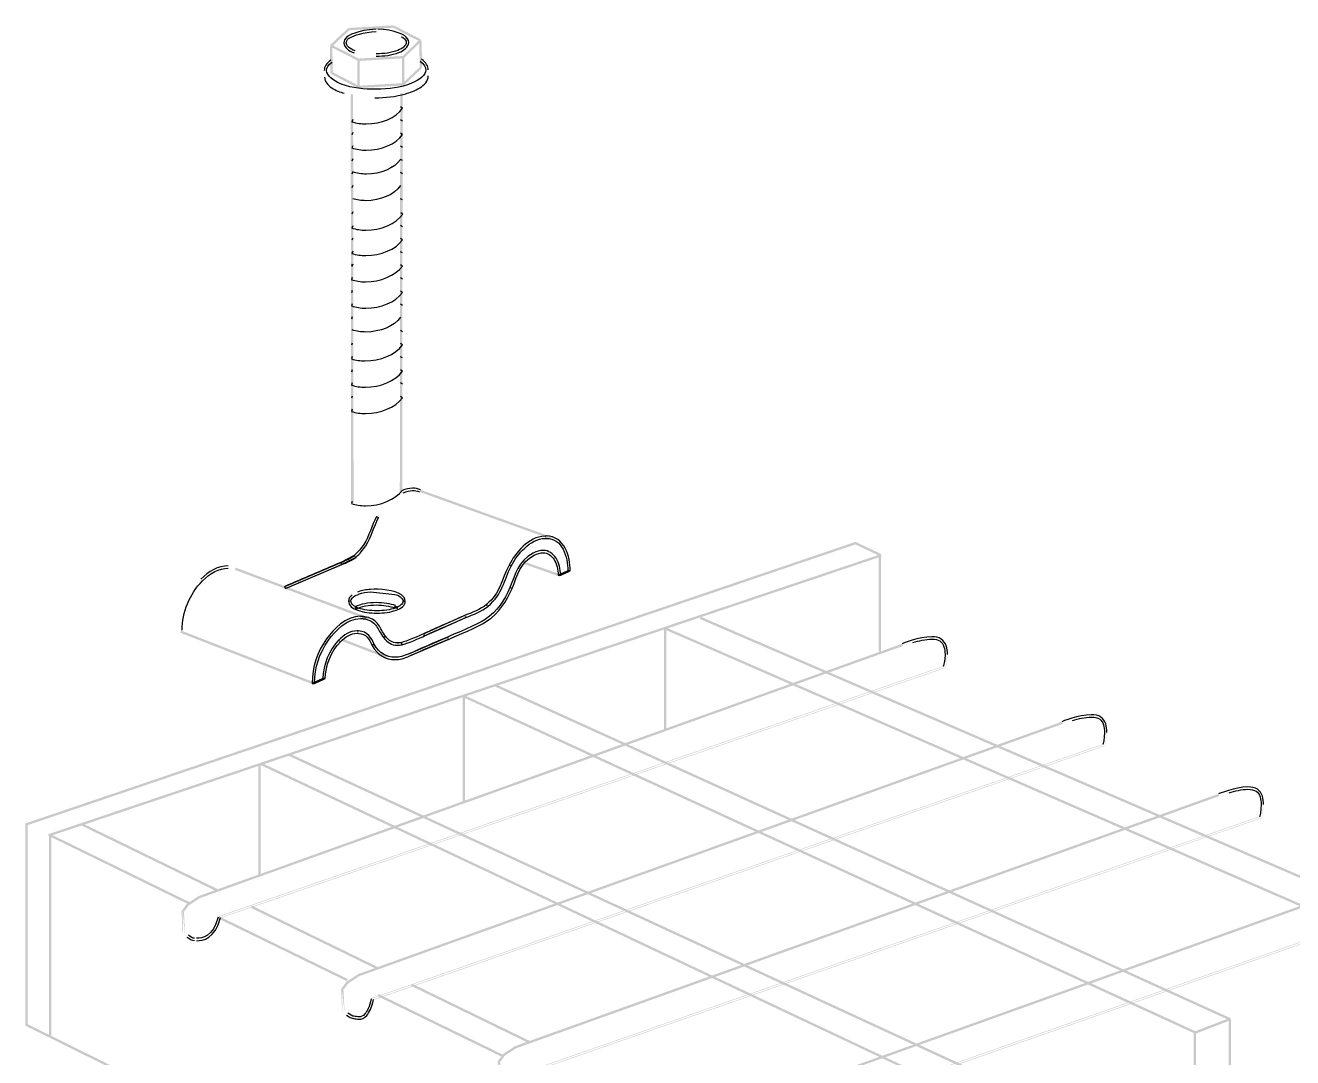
# Model space of a CAD drawing. Header units: millimetres. Extents: x 562 to 11403, y -8308 to -3911.
# Drawn here: x 4378.7 to 4734.7, y -8045 to -7754.9 of the extents above; entities that cross this region are included whole.
import ezdxf

# ---------------------------------------------------------------- set-up
doc = ezdxf.new("R2010")
doc.units = ezdxf.units.MM
doc.layers.add('3', color=3, linetype='Continuous')

msp = doc.modelspace()

# ---------------------------------------------------------------- hatches: boundary and pattern name
at = {"layer": '3'}
h = msp.add_hatch(color=256, dxfattribs=at)
edge = h.paths.add_edge_path()
edge.add_arc((4472.87, -7927.88), 6.28, 76.2967, 90.0025)
edge.add_line((4472.87, -7921.59), (4474.36, -7921.77))
h.paths.add_polyline_path([(4479.39, -7926.94), (4479.66, -7926.74), (4479.38, -7926.93)])
h.paths.add_polyline_path([(4484.55, -7928.91), (4484.5, -7928.58), (4484.53, -7928.91)])
h.paths.add_polyline_path([(4490.86, -7926.42), (4490.71, -7926.13), (4490.84, -7926.43)])
edge = h.paths.add_edge_path()
edge.add_arc((5353.33, -9870.05), 2126.4, 113.75723, 113.92914)
edge.add_line((4490.84, -7926.43), (4496.68, -7923.85))
edge = h.paths.add_edge_path()
edge.add_arc((-817.71, 4084.89), 13132.11, 293.871468, 293.899329)
edge.add_line((4502.52, -7921.26), (4496.68, -7923.85))
h.paths.add_polyline_path([(4502.52, -7921.26), (4502.39, -7920.96), (4502.51, -7921.26)])
h.paths.add_polyline_path([(4508.68, -7918.14), (4508.69, -7918.14)])
h.paths.add_polyline_path([(4515.23, -7906.85), (4515.23, -7906.84)])
h.paths.add_polyline_path([(4524.76, -7899.03), (4525.06, -7899.03)])
h.paths.add_polyline_path([(4531.11, -7908.17), (4531.78, -7908.17)])
h.paths.add_polyline_path([(4525.06, -7898.36), (4524.72, -7898.37)])
h.paths.add_polyline_path([(4514.63, -7906.55), (4514.93, -7906.7), (4514.63, -7906.54)])
h.paths.add_polyline_path([(4508.25, -7917.63), (4508.47, -7917.88), (4508.26, -7917.63)])
h.paths.add_polyline_path([(4502.26, -7920.65), (4502.25, -7920.66)])
edge = h.paths.add_edge_path()
edge.add_arc((5043.36, -9150.48), 1343.6, 113.74924, 114.02155)
edge.add_line((4496.41, -7923.24), (4502.25, -7920.66))
edge = h.paths.add_edge_path()
edge.add_arc((5119.14, -9342.8), 1550.14, 113.68593, 113.9218)
edge.add_line((4490.57, -7925.82), (4496.41, -7923.24))
h.paths.add_polyline_path([(4490.57, -7925.82), (4490.56, -7925.83)])
h.paths.add_polyline_path([(4484.46, -7928.26), (4484.44, -7928.26)])
edge = h.paths.add_edge_path()
edge.add_arc((4483.19, -7921.12), 7.24, 270.2892, 279.9682)
edge.add_line((4484.44, -7928.26), (4483.23, -7928.37))
h.paths.add_polyline_path([(4479.93, -7926.55), (4479.92, -7926.53)])
edge = h.paths.add_edge_path()
edge.add_arc((4472.88, -7927.9), 6.96, 76.3938, 90.0926)
edge.add_line((4472.87, -7920.94), (4474.52, -7921.13))
h.paths.add_polyline_path([(4459.32, -7939.77), (4459.99, -7939.77)])
for points in [[(4378.72, -7979.14), (4378.72, -8035.97), (4544.1, -8117.97), (4544.4, -8117.38), (4379.39, -8035.55), (4379.39, -7979.61), (4611.9, -7900.73), (4618.42, -7903.83), (4618.42, -7930.91), (4619.08, -7930.91), (4619.08, -7903.41), (4611.94, -7900.02)], [(4386.02, -8038.97), (4386.02, -7982.58), (4619.27, -7904.1), (4619.06, -7903.48), (4385.36, -7982.1), (4385.36, -8038.97)]]:
    msp.add_hatch(color=256, dxfattribs=at).paths.add_polyline_path(points)
h = msp.add_hatch(color=256, dxfattribs=at)
h.paths.add_polyline_path([(4514.87, -7912.85), (4515.18, -7912.97), (4514.87, -7912.84)])
h.paths.add_polyline_path([(4497.28, -7926.81), (4497.42, -7927.11), (4497.29, -7926.8)])
edge = h.paths.add_edge_path()
edge.add_arc((4651.68, -8298.3), 402.3, 112.5665, 114.2449)
edge.add_line((4486.48, -7931.48), (4497.29, -7926.8))
h.paths.add_polyline_path([(4476.71, -7928.78), (4476.43, -7928.95), (4476.73, -7928.81)])
h.paths.add_polyline_path([(4472.35, -7925.06), (4471.97, -7925.05)])
h.paths.add_polyline_path([(4466.76, -7927.6), (4466.74, -7927.62)])
h.paths.add_polyline_path([(4462.31, -7938.42), (4462.98, -7938.42)])
h.paths.add_polyline_path([(4467.23, -7928.07), (4466.99, -7927.85), (4467.22, -7928.09)])
h.paths.add_polyline_path([(4471.97, -7925.71), (4472.31, -7925.72)])
h.paths.add_polyline_path([(4476.12, -7929.09), (4476.13, -7929.1), (4476.14, -7929.12)])
edge = h.paths.add_edge_path()
edge.add_arc((4656.97, -8310.5), 414.94, 112.5947, 114.2185)
edge.add_line((4486.75, -7932.08), (4497.54, -7927.41))
h.paths.add_polyline_path([(4497.54, -7927.41), (4497.56, -7927.41)])
h.paths.add_polyline_path([(4515.49, -7913.1), (4515.49, -7913.09)])
h.paths.add_polyline_path([(4528.38, -7909.4), (4529.05, -7909.4)])
h = msp.add_hatch(color=256, dxfattribs=at)
h.paths.add_polyline_path([(4422.95, -8003.89), (4422.61, -8003.91), (4422.89, -8009.99), (4422.98, -8010.08)], flags=0)
h.paths.add_polyline_path([(4422.98, -8010.08, 0.025695), (4424.11, -8011.05)], flags=0)
h.paths.add_polyline_path([(4426.23, -8012.07), (4426.84, -8012.08)], flags=0)
h.paths.add_polyline_path([(4433.52, -8005.6), (4433.19, -8005.51), (4433.3, -8005.83), (4637.2, -7935.43), (4637.24, -7935.27)], flags=0)
h.paths.add_polyline_path([(4637.24, -7935.27, 0.062861), (4637.75, -7931.64)], flags=0)
h.paths.add_polyline_path([(4625.04, -7928.65), (4625.18, -7928.95), (4625.06, -7928.64), (4427.44, -7999.54), (4424.08, -8001.75), (4422.68, -8003.7), (4422.61, -8003.79), (4422.61, -8003.91), (4422.95, -8003.89), (4423.22, -8004.08), (4424.55, -8002.24), (4427.74, -8000.13), (4625.29, -7929.26), (4625.3, -7929.26)], flags=0)
h.paths.add_polyline_path([(4628.07, -7928.3, 0.022119), (4625.3, -7929.26)], flags=0)
h.paths.add_polyline_path([(4636.6, -7935.08), (4636.92, -7935.17), (4636.81, -7934.86), (4432.91, -8005.26), (4432.87, -8005.44)], flags=0)
h.paths.add_polyline_path([(4426.84, -8011.41), (4426.23, -8011.4)], flags=0)
h.paths.add_polyline_path([(4423.46, -8009.61, 0.025615), (4424.52, -8010.53)], flags=0)
h.paths.add_polyline_path([(4423.46, -8009.61), (4423.22, -8009.84), (4423.55, -8009.83), (4423.28, -8003.88), (4422.95, -8003.89), (4423.22, -8004.08), (4422.95, -8003.89)], flags=0)
h = msp.add_hatch(color=256, dxfattribs=at)
h.paths.add_polyline_path([(4467.76, -8025.81), (4467.43, -8025.82), (4467.71, -8031.9), (4467.8, -8031.99)], flags=0)
h.paths.add_polyline_path([(4467.8, -8031.99, 0.024966), (4468.92, -8032.97)], flags=0)
h.paths.add_polyline_path([(4476.56, -8028.59), (4476.24, -8028.51), (4476.35, -8028.83), (4682.01, -7957.34), (4682.06, -7957.18)], flags=0)
h.paths.add_polyline_path([(4682.06, -7957.18, 0.062088), (4682.56, -7953.55)], flags=0)
h.paths.add_polyline_path([(4669.86, -7950.56), (4669.99, -7950.87), (4669.88, -7950.56), (4472.26, -8021.45), (4468.89, -8023.67), (4467.49, -8025.61), (4467.42, -8025.71), (4467.43, -8025.82), (4467.76, -8025.81), (4468.04, -8026), (4469.37, -8024.15), (4472.56, -8022.04), (4670.1, -7951.18), (4670.12, -7951.17)], flags=0)
h.paths.add_polyline_path([(4672.89, -7950.21, 0.020921), (4670.12, -7951.17)], flags=0)
h.paths.add_polyline_path([(4681.42, -7957), (4681.74, -7957.09), (4681.63, -7956.78), (4475.95, -8028.26), (4475.91, -8028.43)], flags=0)
h.paths.add_polyline_path([(4468.28, -8031.53, 0.026425), (4469.34, -8032.44)], flags=0)
h.paths.add_polyline_path([(4468.28, -8031.53), (4468.04, -8031.76), (4468.37, -8031.74), (4468.1, -8025.79), (4467.76, -8025.81), (4468.04, -8026), (4467.76, -8025.81)], flags=0)
h = msp.add_hatch(color=256, dxfattribs=at)
h.paths.add_polyline_path([(4511.76, -8046.1), (4511.43, -8046.11), (4511.71, -8052.19), (4511.8, -8052.28)], flags=0)
h.paths.add_polyline_path([(4511.8, -8052.28, 0.027911), (4512.92, -8053.26)], flags=0)
h.paths.add_polyline_path([(4516.53, -8054.4, 0.193708), (4519.25, -8053.36)], flags=0)
h.paths.add_polyline_path([(4521.58, -8048.68), (4521.26, -8048.6), (4521.37, -8048.91), (4726.01, -7977.63), (4726.06, -7977.47)], flags=0)
h.paths.add_polyline_path([(4726.06, -7977.47, 0.062861), (4726.56, -7973.85)], flags=0)
h.paths.add_polyline_path([(4713.86, -7970.85), (4713.99, -7971.15), (4713.87, -7970.84), (4516.25, -8041.74), (4512.89, -8043.96), (4511.49, -8045.9), (4511.42, -8046), (4511.43, -8046.11), (4511.76, -8046.1), (4512.03, -8046.29), (4513.36, -8044.44), (4516.56, -8042.34), (4714.1, -7971.46), (4714.11, -7971.46)], flags=0)
h.paths.add_polyline_path([(4716.88, -7970.5, 0.021216), (4714.11, -7971.46)], flags=0)
h.paths.add_polyline_path([(4725.42, -7977.29), (4725.74, -7977.38), (4725.63, -7977.07), (4520.97, -8048.35), (4520.93, -8048.52)], flags=0)
h.paths.add_polyline_path([(4512.27, -8051.82, 0.024194), (4513.33, -8052.73)], flags=0)
h.paths.add_polyline_path([(4512.27, -8051.82), (4512.04, -8052.05), (4512.37, -8052.03), (4512.1, -8046.08), (4511.76, -8046.1), (4512.03, -8046.29), (4511.76, -8046.1)], flags=0)
h = msp.add_hatch(color=256, dxfattribs=at)
h.paths.add_polyline_path([(4559.86, -8068.55), (4559.52, -8068.57), (4559.8, -8074.65), (4559.89, -8074.74)], flags=0)
h.paths.add_polyline_path([(4559.89, -8074.74, 0.02424), (4561.02, -8075.71)], flags=0)
h.paths.add_polyline_path([(4568.52, -8072.08), (4568.19, -8072), (4568.31, -8072.32), (4774.11, -8000.09), (4774.16, -7999.92)], flags=0)
h.paths.add_polyline_path([(4774.16, -7999.92, 0.062339), (4774.66, -7996.3)], flags=0)
h.paths.add_polyline_path([(4761.96, -7993.3), (4762.09, -7993.61), (4761.97, -7993.3), (4564.35, -8064.2), (4560.99, -8066.41), (4559.59, -8068.35), (4559.52, -8068.45), (4559.52, -8068.57), (4559.86, -8068.55), (4560.13, -8068.74), (4561.46, -8066.9), (4564.65, -8064.79), (4762.2, -7993.92), (4762.21, -7993.92)], flags=0)
h.paths.add_polyline_path([(4764.98, -7992.95, 0.02151), (4762.21, -7993.92)], flags=0)
h.paths.add_polyline_path([(4773.51, -7999.74), (4773.83, -7999.83), (4773.72, -7999.52), (4567.91, -8071.75), (4567.87, -8071.93)], flags=0)
h.paths.add_polyline_path([(4560.37, -8074.27, 0.026425), (4561.43, -8075.19)], flags=0)
h.paths.add_polyline_path([(4560.37, -8074.27), (4560.13, -8074.5), (4560.47, -8074.49), (4560.19, -8068.54), (4559.86, -8068.55), (4560.13, -8068.74), (4559.86, -8068.55)], flags=0)

# ---------------------------------------------------------------- linework, layer by layer
for p, q in [((4484.66, -7778.13), (4484.09, -7777.77)), ((4470.7, -7781.33), (4470.48, -7781.95)), ((4484.66, -7781.81), (4484.09, -7781.47)), ((4470.7, -7785.01), (4470.48, -7785.64)), ((4484.66, -7785.5), (4484.09, -7785.15)), ((4470.7, -7788.7), (4470.48, -7789.33)), ((4484.66, -7789.19), (4484.09, -7788.84)), ((4470.7, -7792.39), (4470.48, -7793.02)), ((4484.66, -7792.88), (4484.09, -7792.53)), ((4470.7, -7796.08), (4470.48, -7796.71)), ((4484.66, -7796.57), (4484.09, -7796.22)), ((4470.7, -7799.89), (4470.48, -7800.52)), ((4484.66, -7803.95), (4484.09, -7803.6)), ((4470.7, -7807.27), (4470.48, -7807.9)), ((4484.78, -7807.89), (4484.22, -7807.53)), ((4470.7, -7811.21), (4470.48, -7811.83)), ((4484.66, -7811.45), (4484.1, -7811.09)), ((4470.7, -7814.65), (4470.48, -7815.28)), ((4484.66, -7815.14), (4484.1, -7814.79)), ((4470.7, -7818.34), (4470.48, -7818.96)), ((4484.66, -7818.83), (4484.1, -7818.47)), ((4484.65, -7818.84), (4484.1, -7818.47)), ((4470.57, -7822.02), (4470.36, -7822.65)), ((4470.7, -7822.02), (4470.48, -7822.65)), ((4484.65, -7822.53), (4484.1, -7822.15)), ((4470.57, -7825.71), (4470.36, -7826.34)), ((4484.65, -7826.21), (4484.1, -7825.84)), ((4470.57, -7829.41), (4470.36, -7830.04)), ((4484.65, -7829.9), (4484.1, -7829.54)), ((4470.57, -7833.09), (4470.36, -7833.72)), ((4484.65, -7833.59), (4484.1, -7833.22)), ((4470.57, -7836.78), (4470.36, -7837.41)), ((4484.65, -7840.96), (4484.1, -7840.61)), ((4470.57, -7844.16), (4470.36, -7844.78)), ((4484.65, -7844.65), (4484.1, -7844.29)), ((4470.57, -7847.97), (4470.37, -7848.61)), ((4484.65, -7848.34), (4484.1, -7847.98)), ((4470.57, -7851.66), (4470.36, -7852.29)), ((4484.65, -7852.03), (4484.1, -7851.67)), ((4470.57, -7855.35), (4470.36, -7855.98)), ((4484.65, -7855.72), (4484.1, -7855.36)), ((4470.57, -7859.04), (4470.36, -7859.67)), ((4484.65, -7859.54), (4484.1, -7859.17)), ((4470.57, -7862.73), (4470.36, -7863.36)), ((4470.57, -7888.65), (4470.36, -7889.28)), ((4475.72, -7914.04), (4482.55, -7914.76)), ((4470.18, -7916.65), (4469.51, -7916.65)), ((4484.79, -7916.65), (4485.45, -7916.65)), ((4485.45, -7916.65), (4484.79, -7916.65)), ((4471.3, -7918.33), (4471.62, -7918.92)), ((4482.52, -7918.57), (4482.75, -7917.94))]:
    msp.add_line(p, q, dxfattribs=at)
at = {"layer": '3', "flags": 128}
for points in [[(4477.37, -7892.89), (4477.96, -7893.2)], [(4467.35, -7905.78), (4467.37, -7905.77)], [(4467.61, -7906.39), (4467.48, -7906.08), (4467.6, -7906.39), (4467.61, -7906.39)], [(4471.11, -7903.86), (4471.33, -7904.11), (4471.14, -7903.84), (4471.11, -7903.86)], [(4471.53, -7904.38), (4471.54, -7904.37), (4471.55, -7904.36), (4471.53, -7904.38)], [(4451.84, -7913.15), (4451.58, -7912.54)]]:
    msp.add_lwpolyline(points, dxfattribs=at)
for points in [[(4525.06, -7898.36), (4524.72, -7898.37), (4525.06, -7898.36)], [(4524.76, -7899.03), (4525.06, -7899.03), (4524.76, -7899.03)], [(4514.63, -7906.55), (4514.93, -7906.7), (4514.63, -7906.54), (4514.63, -7906.55)], [(4515.23, -7906.85), (4515.23, -7906.84), (4515.23, -7906.85)], [(4528.38, -7909.4), (4529.05, -7909.4), (4528.38, -7909.4)], [(4531.11, -7908.17), (4531.78, -7908.17), (4531.11, -7908.17)], [(4514.87, -7912.85), (4515.18, -7912.97), (4514.87, -7912.84), (4514.87, -7912.85)], [(4515.49, -7913.1), (4515.49, -7913.09), (4515.49, -7913.1)], [(4508.25, -7917.63), (4508.47, -7917.88), (4508.26, -7917.63), (4508.25, -7917.63)], [(4502.26, -7920.65), (4502.25, -7920.66), (4502.26, -7920.65)], [(4502.52, -7921.26), (4502.39, -7920.96), (4502.51, -7921.26), (4502.52, -7921.26)], [(4508.68, -7918.14), (4508.69, -7918.14), (4508.68, -7918.14)], [(4466.76, -7927.6), (4466.74, -7927.62), (4466.76, -7927.6)], [(4467.23, -7928.07), (4466.99, -7927.85), (4467.22, -7928.09), (4467.23, -7928.07)], [(4472.35, -7925.06), (4471.97, -7925.05), (4472.35, -7925.06)], [(4471.97, -7925.71), (4472.31, -7925.72), (4471.97, -7925.71)], [(4479.39, -7926.94), (4479.66, -7926.74), (4479.38, -7926.93), (4479.39, -7926.94)], [(4479.93, -7926.55), (4479.92, -7926.53), (4479.93, -7926.55)], [(4484.46, -7928.26), (4484.44, -7928.26), (4484.46, -7928.26)], [(4490.57, -7925.82), (4490.56, -7925.83), (4490.57, -7925.82)], [(4490.86, -7926.42), (4490.71, -7926.13), (4490.84, -7926.43), (4490.86, -7926.42)], [(4497.28, -7926.81), (4497.42, -7927.11), (4497.29, -7926.8), (4497.28, -7926.81)], [(4497.54, -7927.41), (4497.56, -7927.41), (4497.54, -7927.41)], [(4476.12, -7929.09), (4476.13, -7929.1), (4476.14, -7929.12), (4476.12, -7929.09)], [(4476.71, -7928.78), (4476.43, -7928.95), (4476.73, -7928.81), (4476.71, -7928.78)], [(4484.55, -7928.91), (4484.5, -7928.58), (4484.53, -7928.91), (4484.55, -7928.91)], [(4462.31, -7938.42), (4462.98, -7938.42), (4462.31, -7938.42)], [(4459.32, -7939.77), (4459.99, -7939.77), (4459.32, -7939.77)]]:
    msp.add_lwpolyline(points, close=True, dxfattribs=at)
for points in [[(4467.35, -7905.78, 0.000306), (4451.58, -7912.54), (4467.35, -7905.78, 0.000306)], [(4467.61, -7906.39, 0.000133), (4451.84, -7913.15), (4467.61, -7906.39, 0.000133)], [(4467.37, -7905.77, 0.066904), (4471.14, -7903.84), (4467.37, -7905.77, 0.066904)], [(4467.6, -7906.39, 0.067687), (4471.53, -7904.38), (4467.6, -7906.39, 0.067687)]]:
    msp.add_lwpolyline(points, format="xyb", dxfattribs=at)
for points in [[(4474.52, -7921.13, 0.059844), (4472.87, -7920.94), (4474.52, -7921.13, 0.059844)], [(4502.25, -7920.66, 0.001188), (4496.41, -7923.24), (4502.25, -7920.66, 0.001188)], [(4496.68, -7923.85, 0.000122), (4502.52, -7921.26), (4496.68, -7923.85, 0.000122)], [(4474.36, -7921.77, 0.059874), (4472.87, -7921.59), (4474.36, -7921.77, 0.059874)], [(4496.41, -7923.24, 0.001029), (4490.57, -7925.82), (4496.41, -7923.24, 0.001029)], [(4496.68, -7923.85, 0.00075), (4490.84, -7926.43), (4496.68, -7923.85, 0.00075)], [(4483.23, -7928.37, 0.042258), (4484.44, -7928.26), (4483.23, -7928.37, 0.042258)], [(4497.29, -7926.8, 0.007324), (4486.48, -7931.48), (4497.29, -7926.8, 0.007324)], [(4497.54, -7927.41, 0.007085), (4486.75, -7932.08), (4497.54, -7927.41, 0.007085)]]:
    msp.add_lwpolyline(points, format="xyb", close=True, dxfattribs=at)
at = {"layer": '3'}
for points in [[(4477.28, -7755.98), (4472.11, -7756.1), (4469.2, -7757.98), (4469.17, -7758)], [(4470.02, -7758.28), (4471.03, -7757.78), (4473.54, -7756.73), (4477.3, -7756.64)], [(4485.17, -7757.75), (4485.14, -7757.73), (4482.3, -7755.97), (4477.76, -7755.97)], [(4469.12, -7758.03), (4468.5, -7758.6), (4468.19, -7759.2), (4468.19, -7759.79)], [(4468.19, -7759.79), (4468.23, -7761.13), (4469.6, -7762.02), (4471.08, -7762.64)], [(4471.34, -7762.03), (4469.9, -7761.46), (4468.82, -7760.57), (4468.86, -7759.79)], [(4468.86, -7759.79), (4468.86, -7759.43), (4469.04, -7759.01), (4469.57, -7758.52)], [(4469.53, -7758.55), (4469.53, -7758.55), (4469.69, -7758.45), (4470.02, -7758.28)], [(4485.74, -7759.67), (4485.77, -7760.43), (4484.73, -7761.37), (4483.38, -7761.91)], [(4483.63, -7762.52), (4485.06, -7761.92), (4486.37, -7760.97), (4486.41, -7759.67)], [(4484.34, -7758.06), (4484.66, -7758.21), (4484.82, -7758.31), (4484.82, -7758.31)], [(4484.8, -7758.3), (4485.51, -7758.81), (4485.74, -7759.27), (4485.74, -7759.67)], [(4486.41, -7759.67), (4486.41, -7758.99), (4486, -7758.34), (4485.19, -7757.76)], [(4483.39, -7761.9), (4481.45, -7762.62), (4479.51, -7762.86), (4477.29, -7762.86)], [(4477.29, -7763.53), (4479.56, -7763.53), (4481.59, -7763.27), (4483.62, -7762.52)], [(4491.91, -7767.37), (4491.91, -7766.37), (4491.31, -7765.36), (4490.04, -7764.41)], [(4464.55, -7764.65), (4463.29, -7765.6), (4462.69, -7766.59), (4462.69, -7767.58)], [(4467.49, -7771.37), (4465.13, -7770.42), (4463.32, -7768.96), (4463.36, -7767.58)], [(4463.36, -7767.58), (4463.36, -7766.87), (4463.78, -7766.06), (4464.95, -7765.18)], [(4491.24, -7767.37), (4491.27, -7768.79), (4489.49, -7770.26), (4487.23, -7771.13)], [(4489.64, -7764.94), (4490.82, -7765.82), (4491.24, -7766.64), (4491.24, -7767.37)], [(4462.8, -7769.47), (4462.81, -7770.72), (4463.7, -7771.68), (4464.78, -7772.41)], [(4477.3, -7772.82), (4473.83, -7772.82), (4470.65, -7772.58), (4467.48, -7771.37)], [(4487.23, -7771.13), (4484.05, -7772.45), (4480.88, -7772.82), (4477.3, -7772.82)], [(4489.5, -7772.45), (4490.8, -7771.66), (4491.91, -7770.57), (4491.92, -7769.1)], [(4464.78, -7772.41), (4465.87, -7773.14), (4467.2, -7773.66), (4468.26, -7773.96)], [(4476.92, -7775.21), (4479.8, -7775.21), (4482.69, -7774.96), (4485.59, -7774.09)], [(4485.59, -7774.09), (4486.66, -7773.77), (4488.2, -7773.24), (4489.5, -7772.45)], [(4474.51, -7782.57), (4478.58, -7782.56), (4482.88, -7780.93), (4484.66, -7778.13)], [(4470.48, -7781.95), (4471.73, -7782.37), (4473.1, -7782.57), (4474.51, -7782.57)], [(4474.5, -7789.95), (4478.58, -7789.94), (4482.88, -7788.31), (4484.66, -7785.5)], [(4470.48, -7789.33), (4471.73, -7789.75), (4473.1, -7789.94), (4474.5, -7789.95)], [(4484.09, -7792.53), (4482.54, -7795.04), (4478.41, -7796.67), (4474.51, -7796.66)], [(4474.51, -7796.66), (4473.17, -7796.66), (4471.86, -7796.48), (4470.7, -7796.08)], [(4484.09, -7799.91), (4482.52, -7802.44), (4478.31, -7804.15), (4474.37, -7804.14)], [(4474.37, -7804.14), (4473.08, -7804.14), (4471.82, -7803.97), (4470.7, -7803.58)], [(4474.38, -7812.43), (4478.51, -7812.42), (4482.89, -7810.71), (4484.78, -7807.89)], [(4470.48, -7811.83), (4471.69, -7812.24), (4473.02, -7812.43), (4474.38, -7812.43)], [(4474.4, -7819.56), (4478.51, -7819.55), (4482.86, -7817.88), (4484.66, -7815.14)], [(4470.48, -7818.96), (4471.7, -7819.38), (4473.04, -7819.56), (4474.4, -7819.56)], [(4474.28, -7826.94), (4478.39, -7826.93), (4482.77, -7825.25), (4484.65, -7822.53)], [(4470.36, -7826.34), (4471.57, -7826.75), (4472.91, -7826.94), (4474.28, -7826.94)], [(4474.38, -7834.34), (4478.47, -7834.33), (4482.78, -7832.7), (4484.65, -7829.9)], [(4470.36, -7833.72), (4471.6, -7834.14), (4472.98, -7834.34), (4474.38, -7834.34)], [(4484.1, -7836.91), (4482.45, -7839.43), (4478.29, -7841.06), (4474.38, -7841.05)], [(4474.38, -7841.05), (4473.04, -7841.05), (4471.73, -7840.86), (4470.57, -7840.47)], [(4474.19, -7849.15), (4478.33, -7849.14), (4482.76, -7847.5), (4484.65, -7844.65)], [(4470.37, -7848.61), (4471.55, -7848.97), (4472.86, -7849.15), (4474.19, -7849.15)], [(4474.26, -7856.57), (4478.38, -7856.57), (4482.77, -7854.86), (4484.65, -7852.03)], [(4470.36, -7855.98), (4471.57, -7856.39), (4472.9, -7856.57), (4474.26, -7856.57)], [(4474.28, -7863.95), (4478.4, -7863.94), (4482.77, -7862.27), (4484.65, -7859.54)], [(4470.36, -7863.36), (4471.57, -7863.77), (4472.91, -7863.95), (4474.28, -7863.95)], [(4474.28, -7889.88), (4478.4, -7889.87), (4482.77, -7888.2), (4484.65, -7885.47)], [(4487.48, -7884.94), (4486.54, -7884.94), (4485.63, -7885.18), (4484.62, -7885.61)], [(4484.88, -7886.22), (4485.84, -7885.81), (4486.66, -7885.6), (4487.48, -7885.6)], [(4489.71, -7885.36), (4488.93, -7885.08), (4488.2, -7884.94), (4487.48, -7884.94)], [(4487.48, -7885.6), (4488.11, -7885.6), (4488.76, -7885.73), (4489.48, -7885.98)], [(4470.36, -7889.28), (4471.57, -7889.69), (4472.91, -7889.88), (4474.28, -7889.88)], [(4477.37, -7892.89), (4475.98, -7895.53), (4475.36, -7898.34), (4473.78, -7900.73)], [(4474.35, -7901.1), (4476, -7898.57), (4476.62, -7895.73), (4477.96, -7893.2)], [(4524.72, -7898.37), (4519.91, -7898.65), (4516.4, -7903.06), (4514.63, -7906.55)], [(4515.23, -7906.84), (4516.94, -7903.44), (4520.38, -7899.25), (4524.76, -7899.03)], [(4530.37, -7901.79), (4529.35, -7899.85), (4527.62, -7898.36), (4525.06, -7898.36)], [(4525.06, -7899.03), (4527.34, -7899.03), (4528.81, -7900.29), (4529.77, -7902.1)], [(4473.78, -7900.73), (4473.05, -7901.83), (4472.2, -7902.91), (4471.11, -7903.86)], [(4471.55, -7904.36), (4472.7, -7903.35), (4473.59, -7902.22), (4474.35, -7901.1)], [(4521.36, -7903.21), (4517.11, -7905.38), (4516.34, -7909.21), (4514.87, -7912.85)], [(4524.14, -7902.42), (4523.29, -7902.42), (4522.36, -7902.67), (4521.36, -7903.21)], [(4521.67, -7903.79), (4522.6, -7903.29), (4523.42, -7903.08), (4524.14, -7903.08)], [(4527.82, -7904.63), (4527.01, -7903.32), (4525.75, -7902.42), (4524.14, -7902.42)], [(4524.14, -7903.08), (4525.48, -7903.09), (4526.51, -7903.81), (4527.25, -7904.98)], [(4529.77, -7902.1), (4530.73, -7903.9), (4531.11, -7906.22), (4531.11, -7908.17)], [(4531.78, -7908.17), (4531.78, -7906.14), (4531.39, -7903.73), (4530.37, -7901.79)], [(4435.66, -7906.73), (4432.99, -7906.74), (4430.21, -7908.25), (4427.99, -7910.52)], [(4514.63, -7906.54), (4512.36, -7910.82), (4512.26, -7914.28), (4508.25, -7917.63)], [(4508.69, -7918.14), (4512.88, -7914.61), (4513.03, -7910.94), (4515.23, -7906.85)], [(4515.49, -7913.09), (4517, -7909.35), (4517.72, -7905.81), (4521.67, -7903.79)], [(4527.25, -7904.98), (4527.99, -7906.14), (4528.38, -7907.75), (4528.38, -7909.4)], [(4529.05, -7909.4), (4529.05, -7907.65), (4528.64, -7905.93), (4527.82, -7904.63)], [(4428.47, -7910.99), (4430.6, -7908.79), (4433.25, -7907.39), (4435.66, -7907.4)], [(4422.73, -7924.85), (4422.72, -7919.9), (4424.91, -7914.51), (4428.47, -7910.99)], [(4475.65, -7913.38), (4474.53, -7913.5), (4473.25, -7913.62), (4472.07, -7914.14)], [(4472.34, -7914.75), (4473.39, -7914.28), (4474.6, -7914.16), (4475.72, -7914.04)], [(4484.4, -7914.91), (4482.44, -7913.63), (4478.21, -7913.14), (4475.65, -7913.38)], [(4514.87, -7912.84), (4513.27, -7916.49), (4511.32, -7919.5), (4507.91, -7921.79)], [(4508.29, -7922.34), (4511.83, -7919.96), (4513.86, -7916.81), (4515.49, -7913.1)], [(4470.54, -7914.92), (4470.01, -7915.31), (4469.51, -7915.89), (4469.51, -7916.65)], [(4469.51, -7916.65), (4469.53, -7917.91), (4470.65, -7918.73), (4472.12, -7919.25)], [(4472.35, -7918.63), (4470.95, -7918.13), (4470.16, -7917.43), (4470.18, -7916.65)], [(4470.18, -7916.65), (4470.18, -7916.19), (4470.49, -7915.79), (4470.95, -7915.45)], [(4470.95, -7915.45), (4471.4, -7915.11), (4471.96, -7914.87), (4472.31, -7914.76)], [(4477.32, -7917.09), (4475.14, -7917.09), (4472.93, -7917.46), (4471.3, -7918.33)], [(4482.75, -7917.94), (4481.28, -7917.4), (4479.31, -7917.09), (4477.32, -7917.09)], [(4482.55, -7914.76), (4482.95, -7914.88), (4483.55, -7915.11), (4484.01, -7915.45)], [(4484.79, -7916.65), (4484.8, -7917.43), (4484.02, -7918.13), (4482.62, -7918.63)], [(4482.85, -7919.25), (4484.31, -7918.73), (4485.44, -7917.91), (4485.45, -7916.65)], [(4484.01, -7915.45), (4484.48, -7915.79), (4484.79, -7916.2), (4484.79, -7916.65)], [(4485.45, -7916.65), (4485.45, -7915.89), (4484.95, -7915.31), (4484.4, -7914.91)], [(4508.26, -7917.63), (4506.45, -7919.06), (4504.38, -7919.79), (4502.26, -7920.65)], [(4472.87, -7920.94), (4468.71, -7920.95), (4465.26, -7924.53), (4463.36, -7927.29)], [(4471.62, -7918.92), (4473.09, -7918.12), (4475.22, -7917.75), (4477.32, -7917.75)], [(4472.12, -7919.25), (4473.61, -7919.77), (4475.54, -7920.03), (4477.48, -7920.03)], [(4477.48, -7919.37), (4475.6, -7919.37), (4473.72, -7919.12), (4472.35, -7918.63)], [(4477.93, -7923.35), (4477.27, -7922.38), (4476.32, -7921.57), (4474.52, -7921.13)], [(4477.32, -7917.75), (4479.24, -7917.75), (4481.15, -7918.06), (4482.52, -7918.57)], [(4482.62, -7918.63), (4481.24, -7919.12), (4479.36, -7919.37), (4477.48, -7919.37)], [(4477.48, -7920.03), (4479.42, -7920.03), (4481.36, -7919.77), (4482.85, -7919.25)], [(4502.51, -7921.26), (4504.61, -7920.41), (4506.76, -7919.66), (4508.68, -7918.14)], [(4463.9, -7927.67), (4465.74, -7924.98), (4469.13, -7921.58), (4472.87, -7921.59)], [(4474.36, -7921.77), (4476.03, -7922.19), (4476.77, -7922.86), (4477.37, -7923.73)], [(4477.37, -7923.73), (4477.98, -7924.6), (4478.43, -7925.73), (4479.39, -7926.94)], [(4479.92, -7926.53), (4479.02, -7925.41), (4478.59, -7924.32), (4477.93, -7923.35)], [(4507.91, -7921.79), (4505.87, -7923.22), (4499.4, -7925.82), (4497.28, -7926.81)], [(4497.56, -7927.41), (4499.66, -7926.43), (4506.11, -7923.86), (4508.29, -7922.34)], [(4463.36, -7927.29), (4460.59, -7931.15), (4459.32, -7935.04), (4459.32, -7939.77)], [(4459.99, -7939.77), (4460, -7935.16), (4461.21, -7931.44), (4463.9, -7927.67)], [(4466.74, -7927.62), (4464.07, -7930.39), (4462.31, -7934.63), (4462.31, -7938.42)], [(4462.98, -7938.42), (4462.97, -7934.84), (4464.68, -7930.71), (4467.23, -7928.07)], [(4471.97, -7925.05), (4469.7, -7925.04), (4468.29, -7926.2), (4466.76, -7927.6)], [(4467.22, -7928.09), (4468.75, -7926.69), (4469.95, -7925.71), (4471.97, -7925.71)], [(4472.31, -7925.72), (4473.48, -7925.78), (4474.18, -7926.16), (4474.74, -7926.75)], [(4475.23, -7926.3), (4474.57, -7925.6), (4473.66, -7925.11), (4472.35, -7925.06)], [(4474.74, -7926.75), (4475.29, -7927.34), (4475.69, -7928.17), (4476.12, -7929.09)], [(4476.73, -7928.81), (4476.29, -7927.89), (4475.88, -7927), (4475.23, -7926.3)], [(4479.38, -7926.93), (4480.39, -7928.36), (4481.61, -7929.04), (4483.23, -7929.03)], [(4483.23, -7928.37), (4481.8, -7928.36), (4480.89, -7927.86), (4479.93, -7926.55)], [(4490.56, -7925.83), (4489.61, -7926.31), (4485.43, -7928.16), (4484.46, -7928.26)], [(4484.53, -7928.91), (4485.8, -7928.76), (4489.82, -7926.92), (4490.86, -7926.42)], [(4633.34, -7926.68), (4629.81, -7926.68), (4625.06, -7928.64), (4625.04, -7928.65)], [(4628.07, -7928.3), (4629.67, -7927.82), (4631.69, -7927.33), (4633.34, -7927.34)], [(4636.02, -7927.33), (4635.31, -7926.84), (4634.37, -7926.68), (4633.34, -7926.68)], [(4633.34, -7927.34), (4634.29, -7927.33), (4635.11, -7927.51), (4635.64, -7927.87)], [(4635.64, -7927.87), (4636.73, -7928.62), (4637.08, -7930.14), (4637.08, -7931.64)], [(4637.75, -7931.64), (4637.74, -7930.06), (4637.41, -7928.3), (4636.02, -7927.33)], [(4476.14, -7929.12), (4477.7, -7931.83), (4479.95, -7933.11), (4482.48, -7933.1)], [(4482.48, -7932.44), (4480.18, -7932.43), (4478.21, -7931.34), (4476.71, -7928.78)], [(4486.48, -7931.48), (4485.07, -7932.11), (4483.73, -7932.44), (4482.48, -7932.44)], [(4483.23, -7929.03), (4483.64, -7929.03), (4484.08, -7928.99), (4484.55, -7928.91)], [(4637.08, -7931.64), (4637.08, -7933.43), (4636.6, -7935.08), (4636.6, -7935.08)], [(4482.48, -7933.1), (4483.85, -7933.1), (4485.28, -7932.74), (4486.75, -7932.08)], [(4678.16, -7948.59), (4674.63, -7948.59), (4669.88, -7950.56), (4669.86, -7950.56)], [(4672.89, -7950.21), (4674.49, -7949.73), (4676.51, -7949.25), (4678.16, -7949.25)], [(4680.84, -7949.24), (4680.13, -7948.75), (4679.19, -7948.59), (4678.16, -7948.59)], [(4678.16, -7949.25), (4679.11, -7949.25), (4679.93, -7949.42), (4680.46, -7949.78)], [(4682.56, -7953.55), (4682.56, -7951.98), (4682.23, -7950.22), (4680.84, -7949.24)], [(4680.46, -7949.78), (4681.55, -7950.53), (4681.9, -7952.06), (4681.89, -7953.55)], [(4681.89, -7953.55), (4681.89, -7955.34), (4681.42, -7956.99), (4681.42, -7957)], [(4722.15, -7968.88), (4718.62, -7968.89), (4713.88, -7970.85), (4713.86, -7970.85)], [(4716.88, -7970.5), (4718.48, -7970.02), (4720.5, -7969.54), (4722.15, -7969.54)], [(4724.83, -7969.53), (4724.13, -7969.05), (4723.18, -7968.88), (4722.15, -7968.88)], [(4722.15, -7969.54), (4723.11, -7969.54), (4723.93, -7969.71), (4724.45, -7970.08)], [(4724.45, -7970.08), (4725.55, -7970.82), (4725.9, -7972.35), (4725.9, -7973.85)], [(4726.56, -7973.85), (4726.56, -7972.27), (4726.23, -7970.51), (4724.83, -7969.53)], [(4725.9, -7973.85), (4725.9, -7975.63), (4725.41, -7977.28), (4725.42, -7977.29)], [(4432.87, -8005.44), (4431.45, -8011.13), (4428.38, -8011.38), (4426.84, -8011.41)], [(4426.84, -8012.08), (4428.5, -8012.11), (4432.11, -8011.55), (4433.52, -8005.6)], [(4424.11, -8011.05), (4424.75, -8011.53), (4425.5, -8012.05), (4426.23, -8012.07)], [(4426.23, -8011.4), (4425.86, -8011.42), (4425.1, -8011), (4424.52, -8010.53)], [(4475.91, -8028.43), (4475.37, -8030.69), (4474.73, -8031.97), (4474.12, -8032.66)], [(4474.63, -8033.1), (4475.34, -8032.27), (4476, -8030.9), (4476.56, -8028.59)], [(4468.92, -8032.97), (4469.57, -8033.45), (4470.32, -8033.96), (4471.04, -8033.98)], [(4471.04, -8033.32), (4470.68, -8033.33), (4469.92, -8032.91), (4469.34, -8032.44)], [(4472.47, -8033.49), (4471.96, -8033.49), (4471.5, -8033.33), (4471.04, -8033.32)], [(4471.04, -8033.98), (4471.3, -8033.97), (4471.83, -8034.15), (4472.47, -8034.15)], [(4474.12, -8032.66), (4473.52, -8033.35), (4472.98, -8033.48), (4472.47, -8033.49)], [(4472.47, -8034.15), (4473.13, -8034.16), (4473.93, -8033.92), (4474.63, -8033.1)]]:
    msp.add_open_spline(points, degree=3, dxfattribs=at)
for points in [[(4464.85, -7760.85), (4469.82, -7756.18), (4464.39, -7760.37), (4469.36, -7755.7)], [(4469.61, -7756.27), (4482.16, -7755.53), (4469.57, -7755.61), (4482.12, -7754.87)], [(4481.98, -7755.49), (4489.56, -7759.43), (4482.29, -7754.91), (4489.87, -7758.84)], [(4465.08, -7768.23), (4464.96, -7760.6), (4464.41, -7768.24), (4464.29, -7760.61)], [(4472.48, -7764.25), (4464.78, -7760.32), (4472.17, -7764.84), (4464.47, -7760.9)], [(4489.48, -7758.9), (4484.64, -7763.57), (4489.95, -7759.37), (4485.1, -7764.04)], [(4490.17, -7766.75), (4490.05, -7759.13), (4489.5, -7766.77), (4489.38, -7759.14)], [(4471.99, -7772.17), (4472.66, -7772.17), (4471.99, -7764.55), (4472.66, -7764.55)], [(4484.85, -7763.48), (4472.31, -7764.21), (4484.89, -7764.14), (4472.35, -7764.88)], [(4484.54, -7771.44), (4485.21, -7771.44), (4484.54, -7763.81), (4485.21, -7763.81)], [(4464.59, -7768.53), (4472.17, -7772.46), (4464.9, -7767.94), (4472.48, -7771.88)], [(4485.1, -7771.68), (4490.07, -7767), (4484.64, -7771.2), (4489.61, -7766.52)], [(4472.35, -7772.5), (4484.89, -7771.76), (4472.31, -7771.84), (4484.85, -7771.1)], [(4470.13, -7774.26), (4470.25, -7888.99), (4470.8, -7774.26), (4470.92, -7888.99)], [(4484.59, -7886), (4484.71, -7774.02), (4483.92, -7886.35), (4484.04, -7774.01)], [(4526.59, -7898.64), (4489.7, -7885.36), (4526.37, -7899.26), (4489.47, -7885.98)], [(4518.54, -7906.15), (4528.6, -7909.71), (4518.77, -7905.52), (4528.83, -7909.09)], [(4475.05, -7921.26), (4437.79, -7907.25), (4474.82, -7921.89), (4437.55, -7907.87)], [(4531.31, -7907.87), (4528.58, -7909.1), (4531.59, -7908.47), (4528.85, -7909.7)], [(4483.53, -7918.33), (4482.79, -7917.96), (4483.23, -7918.92), (4482.49, -7918.55)], [(4773.67, -8009.67), (4568.46, -7921.07), (4773.4, -8010.28), (4568.19, -7921.68)], [(4558.1, -7952.76), (4558.77, -7952.76), (4558.1, -7924.09), (4558.77, -7924.09)], [(4764.09, -8013.57), (4558.63, -7924.05), (4763.82, -8014.18), (4558.36, -7924.65)], [(4459.78, -7939.47), (4422.52, -7924.95), (4459.54, -7940.08), (4422.27, -7925.57)], [(4467.36, -7927.78), (4480.15, -7932.71), (4467.6, -7927.17), (4480.4, -7932.09)], [(4462.5, -7938.12), (4459.52, -7939.47), (4462.78, -7938.72), (4459.8, -7940.08)], [(4717.17, -8033.79), (4510.81, -7940.01), (4716.89, -8034.39), (4510.53, -7940.62)], [(4707.62, -8037.62), (4501.79, -7942.99), (4707.33, -8038.22), (4501.51, -7943.59)], [(4501.53, -7973.33), (4502.2, -7973.33), (4501.53, -7943.02), (4502.2, -7943.02)], [(4659.65, -8055.13), (4452.88, -7959.49), (4659.36, -8055.73), (4452.59, -7960.09)], [(4444.15, -7993.61), (4444.82, -7993.61), (4444.15, -7962.67), (4444.82, -7962.67)], [(4649.91, -8058.79), (4445.22, -7962.2), (4649.62, -8059.38), (4444.94, -7962.8)], [(4432.8, -7997.63), (4394.6, -7979.04), (4432.51, -7998.23), (4394.31, -7979.64)], [(4424.94, -8001.3), (4385.38, -7981.95), (4424.64, -8001.89), (4385.08, -7982.54)], [(4477.88, -8019.56), (4442.36, -8002.24), (4477.59, -8020.16), (4442.06, -8002.83)], [(4469.27, -8022.84), (4433.19, -8005.25), (4468.97, -8023.43), (4432.89, -8005.85)], [(4520.47, -8040.28), (4487.43, -8024.21), (4520.17, -8040.88), (4487.13, -8024.8)], [(4513.14, -8044.24), (4477.93, -8027.06), (4512.85, -8044.84), (4477.63, -8027.66)], [(4707.44, -8038.22), (4717.23, -8034.45), (4707.2, -8037.6), (4716.99, -8033.83)], [(4716.77, -8091.46), (4717.44, -8091.46), (4716.77, -8034), (4717.44, -8034)], [(4706.95, -8095.43), (4707.62, -8095.43), (4706.95, -8037.97), (4707.62, -8037.97)]]:
    msp.add_solid(points, dxfattribs=at)

doc.saveas('drawing.dxf')
